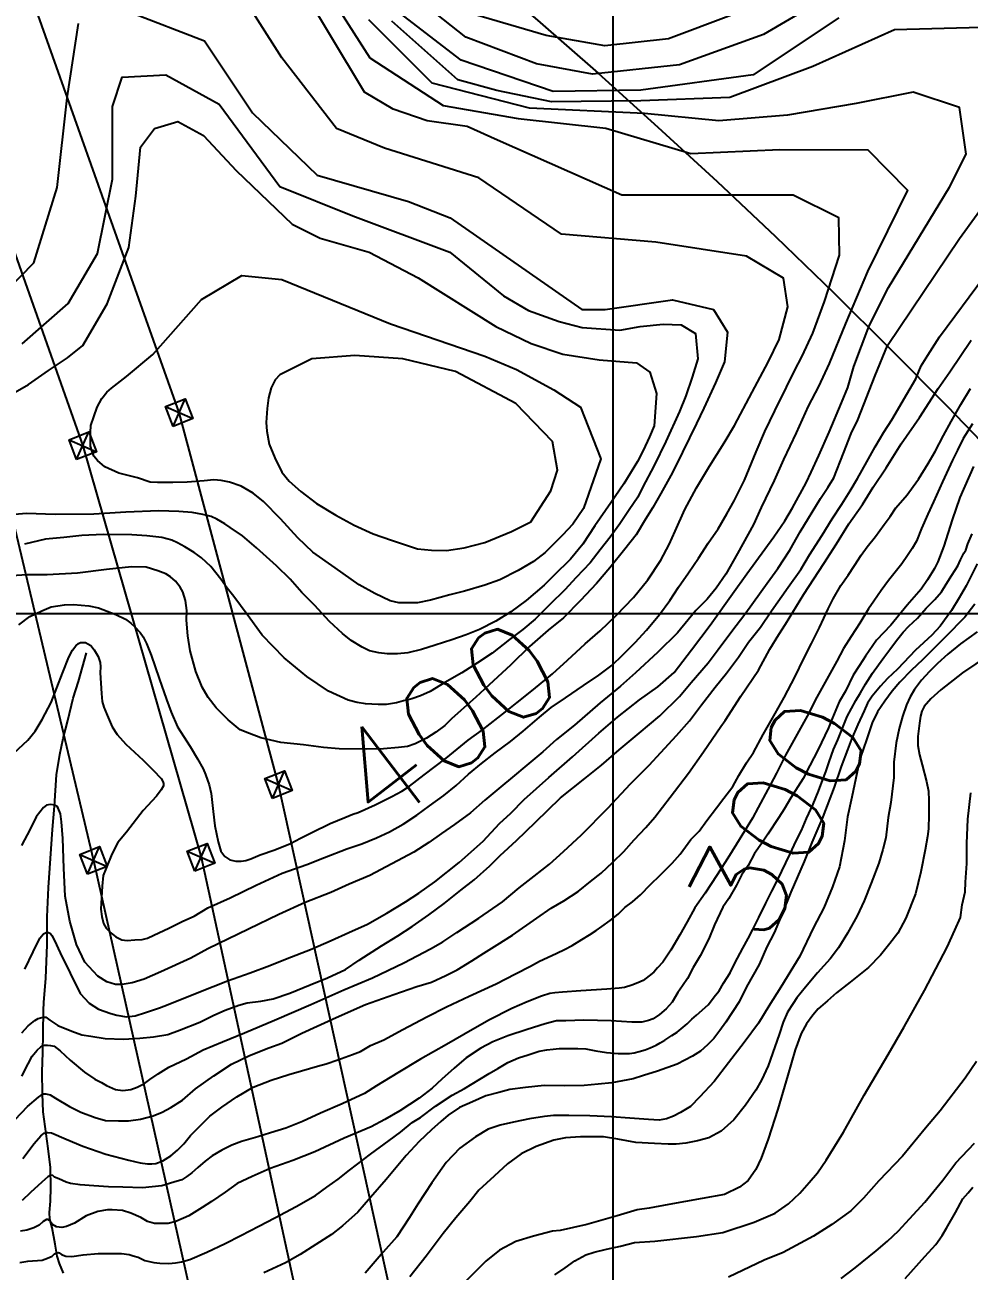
# Model space of a CAD drawing. Header units: millimetres. Extents: x 548366 to 1117317, y 7446967 to 14899125.
# Drawn here: x 556097 to 556519, y 7457121 to 7457678 of the extents above; entities that cross this region are included whole.
import ezdxf
from ezdxf.enums import TextEntityAlignment as Align

# ---------------------------------------------------------------- set-up
doc = ezdxf.new("R2010")
doc.units = ezdxf.units.MM
doc.header["$MEASUREMENT"] = 0
for name, color, linetype in [('CURVA_INTERMEDIÁRIA', 32, 'Continuous'), ('CURVA_MESTRA', 36, 'Continuous'), ('ENERGIA', 7, 'Continuous'), ('MALHA_TM', 8, 'Continuous'), ('RADIAIS', 222, 'Continuous'), ('RIO_PERMANENTE', 4, 'Continuous'), ('TXT_CURVA_MESTRA', 7, 'Continuous')]:
    doc.layers.add(name, color=color, linetype=linetype)
doc.styles.add('ROMANS', font='romans.shx')

# ---------------------------------------------------------------- blocks, each defined once
blk = doc.blocks.new('C10')
at = {"layer": 'ENERGIA', "color": 0, "linetype": 'Continuous'}
for p, q in [((-1.51, 1.5), (1.51, -1.5)), ((1.49, 1.5), (-1.49, -1.5))]:
    blk.add_line(p, q, dxfattribs=at)
blk.add_polyline3d([(-1.51, 1.5, 0), (1.49, 1.5, 0), (1.51, -1.5, 0), (-1.49, -1.5, 0), (-1.51, 1.5, 0)], dxfattribs=at)

msp = doc.modelspace()

# ---------------------------------------------------------------- linework, layer by layer
at = {"layer": 'CURVA_INTERMEDIÁRIA'}
for points, elevation in [([(556091.9, 7457352.5), (556098.19, 7457358.35), (556101.47, 7457362.42), (556104.57, 7457367.56), (556108.56, 7457375.26), (556113.66, 7457388.25), (556116.59, 7457395.52), (556118.19, 7457398.62), (556119.6, 7457400.48), (556120.93, 7457401.63), (556121.82, 7457402.07), (556122.71, 7457402.07), (556124.04, 7457401.98), (556125.1, 7457401.45), (556126.34, 7457400.74), (556127.85, 7457398.71), (556129.62, 7457395.69), (556130.6, 7457393.04), (556130.77, 7457391.18), (556130.51, 7457388.46), (556131.13, 7457379.24), (556131.4, 7457375.61), (556132.19, 7457373.13), (556133.7, 7457369.59), (556135.92, 7457364.36), (556138.13, 7457360.82), (556142.07, 7457356.54), (556149.78, 7457349.36), (556154.21, 7457344.85), (556157.85, 7457341.12), (556158.56, 7457339.88), (556158.91, 7457338.91), (556158.91, 7457337.85), (556157.85, 7457336.08), (556155.78, 7457333.25), (556149.84, 7457326.87), (556142.3, 7457317.13), (556138.49, 7457312.61), (556135.83, 7457307.3), (556133.17, 7457301.1), (556131.93, 7457297.73), (556131.4, 7457292.96), (556130.87, 7457282.69), (556131.23, 7457279.41), (556132.11, 7457276.4), (556133.18, 7457274.18), (556135.3, 7457272.15), (556137.61, 7457270.37), (556140.18, 7457269.05), (556142.66, 7457268.69), (556146.12, 7457268.96), (556149.31, 7457269.22), (556151.71, 7457269.84), (556154.63, 7457271.08), (556161.28, 7457274.27), (556167.49, 7457277.37), (556172.63, 7457279.67), (556178.71, 7457283.27), (556188.73, 7457287.88), (556200.35, 7457293.54), (556212.05, 7457298.86), (556223.04, 7457302.76), (556230.9, 7457305.81), (556241.01, 7457309.71), (556247.66, 7457311.92), (556254.22, 7457314.67), (556259.98, 7457317.33), (556266.1, 7457320.78), (556272.3, 7457324.86), (556277.98, 7457329.02), (556284.36, 7457333.54), (556289.9, 7457338.02), (556295.39, 7457343.16), (556301.25, 7457347.85), (556307.36, 7457352.64), (556314.19, 7457357.78), (556319.86, 7457362.29), (556327.08, 7457368.57), (556332.31, 7457372.91), (556338.78, 7457377.33), (556346.85, 7457382.74), (556353.68, 7457387.43), (556359.62, 7457391.95), (556364.32, 7457396.38), (556369.99, 7457401.96), (556374.98, 7457407.51), (556380.92, 7457414.59), (556385.44, 7457420.79), (556389.43, 7457426.73), (556393.9, 7457433.26), (556398.24, 7457439.82), (556402.68, 7457446.46), (556407.11, 7457452.84), (556411.01, 7457459.57), (556414.2, 7457465.33), (556418.83, 7457474.61), (556424.15, 7457487.28), (556428.05, 7457496.4), (556432.49, 7457505.62), (556437.74, 7457516.31), (556441.28, 7457523.58), (556444.65, 7457530.13), (556449.4, 7457540.47), (556454.7, 7457554.5), (556461.33, 7457575.36), (556461.15, 7457591.92), (556440.68, 7457602.15), (556363.93, 7457602.15), (556308.42, 7457626.68), (556294.86, 7457632.85), (556276.95, 7457635.41), (556261.6, 7457640.53), (556248.81, 7457648.2), (556202.76, 7457724.95)], 380), ([(556094.14, 7457409.97), (556099.02, 7457413.69), (556104.42, 7457416.25), (556108.59, 7457417.94), (556114.53, 7457418.91), (556118.61, 7457419.09), (556125.43, 7457418.47), (556129.87, 7457417.5), (556137.53, 7457414.55), (556141.87, 7457412.42), (556144.27, 7457410.74), (556146.13, 7457408.96), (556148.43, 7457406.57), (556149.85, 7457404.62), (556151.36, 7457401.61), (556153.4, 7457396.3), (556157.03, 7457385.85), (556160.23, 7457376.56), (556162.36, 7457370.89), (556165.2, 7457364.34), (556170.78, 7457355.57), (556174.1, 7457349.93), (556176.67, 7457345.51), (556177.73, 7457342.94), (556179.33, 7457338.42), (556180.21, 7457334.43), (556181.19, 7457326.37), (556181.83, 7457319.95), (556183.34, 7457312.86), (556184.58, 7457308.61), (556186.35, 7457306.3), (556188.65, 7457304.8), (556191.31, 7457304.27), (556193.71, 7457304.27), (556195.75, 7457304.53), (556197.96, 7457305.24), (556202.22, 7457307.01), (556208.69, 7457309.32), (556215.69, 7457312.15), (556220.13, 7457314.54), (556225.21, 7457317.07), (556233.55, 7457321.06), (556240.11, 7457323.8), (556243.56, 7457325.22), (556246.05, 7457325.93), (556253.58, 7457329.38), (556261.12, 7457333.19), (556265.55, 7457335.58), (556269.01, 7457337.71), (556275.53, 7457342.82), (556285.46, 7457350.26), (556295.21, 7457358.41), (556301.68, 7457363.02), (556311.96, 7457370.99), (556317.23, 7457375.22), (556324.5, 7457381.07), (556332.92, 7457387.97), (556339.66, 7457394.09), (556347.64, 7457401.44), (556354.32, 7457407.17), (556361.68, 7457414.26), (556369.22, 7457422.14), (556375.69, 7457430.11), (556381.45, 7457438.88), (556385.17, 7457445.88), (556387.87, 7457451.89), (556392.12, 7457461.55), (556397.44, 7457471.2), (556403.29, 7457480.95), (556409.8, 7457491.39), (556414.41, 7457499.1), (556422.39, 7457514.07), (556429.48, 7457527.44), (556434.45, 7457537.51), (556438.24, 7457552.17), (556436.34, 7457564.93), (556419.78, 7457574.78), (556379.27, 7457581.08), (556336.96, 7457584.68), (556300.05, 7457609.89), (556257.84, 7457623.18), (556236.34, 7457631.97), (556211.84, 7457663.58), (556190.44, 7457697.37)], 390), ([(556229.78, 7457697.26), (556251.16, 7457663.52), (556284.09, 7457642.19), (556317.66, 7457636.38), (556356.86, 7457632.08), (556394.87, 7457620.72), (556434.74, 7457622.51), (556474.12, 7457622.42), (556491.81, 7457604.32), (556473.97, 7457567.94), (556464.04, 7457544.7), (556456.71, 7457526.8), (556451.93, 7457516.58), (556447.42, 7457507.67), (556442.05, 7457495.8), (556436.32, 7457483.89), (556432.2, 7457474.52), (556426.35, 7457462.44), (556422.88, 7457454.85), (556415.75, 7457441.81), (556410.59, 7457432.53), (556406.15, 7457426.36), (556402.11, 7457421.39), (556397.14, 7457416.33), (556388.88, 7457406.39), (556380.16, 7457397.76), (556370.12, 7457388.48), (556363.41, 7457382.51), (556354.31, 7457375.01), (556342.77, 7457365.07), (556334.7, 7457358.7), (556328.6, 7457353.16), (556321.53, 7457347.19), (556315.05, 7457341.85), (556309.89, 7457337.44), (556302.76, 7457331.44), (556296.29, 7457325.81), (556289.16, 7457320.66), (556283.34, 7457316.53), (556277.56, 7457312.63), (556270.99, 7457308.22), (556261.14, 7457302.97), (556251.19, 7457297.81), (556242, 7457293.97), (556233.74, 7457290.13), (556222.24, 7457285.67), (556210.51, 7457280.33), (556196.9, 7457273.86), (556178.8, 7457264.95), (556171.15, 7457260.88), (556157.64, 7457254.69), (556150.22, 7457251.41), (556144.88, 7457249.82), (556140.47, 7457249.07), (556137.37, 7457249.07), (556133.52, 7457250.19), (556129.58, 7457252.82), (556123.67, 7457259.01), (556119.92, 7457266.88), (556117.01, 7457277.38), (556114.83, 7457288.6), (556114.26, 7457301.07), (556113.79, 7457314.29), (556113.3, 7457321.84), (556112.74, 7457325.31), (556111.8, 7457327.94), (556111.24, 7457328.59), (556110.2, 7457329.25), (556108.33, 7457329.62), (556106.54, 7457329.25), (556105.23, 7457328.22), (556101.85, 7457324.09), (556099.23, 7457318.56), (556095.28, 7457311.16)], 370), ([(556461.88, 7457694.27), (556427.44, 7457673.97), (556389.8, 7457660.5), (556350.83, 7457656.3), (556325.85, 7457660.84), (556294.13, 7457672.78), (556274.13, 7457688.57)], 330), ([(556442.42, 7457693.78), (556384.81, 7457672.02), (556356.43, 7457668.96), (556330.07, 7457673.51), (556298.56, 7457682.8)], 320), ([(556461.15, 7457681.46), (556422.78, 7457655.88), (556372.57, 7457649.13), (556333.31, 7457648.48), (556292.07, 7457662.46), (556264.43, 7457683.83)], 340), ([(556096.78, 7457255.93), (556100.63, 7457263.71), (556103.54, 7457269.8), (556105.13, 7457271.77), (556106.73, 7457272.43), (556107.48, 7457272.33), (556108.33, 7457271.86), (556108.89, 7457270.93), (556110.11, 7457268.77), (556112.65, 7457263.2), (556117.15, 7457254.1), (556121.56, 7457245.01), (556125.69, 7457240.69), (556129.82, 7457238.07), (556135.36, 7457236.1), (556137.96, 7457235.26), (556142.37, 7457234.61), (556146.21, 7457235.07), (556150.81, 7457236.57), (556157.1, 7457238.64), (556161.04, 7457240.04), (556174.64, 7457245.67), (556187.59, 7457250.73), (556197.63, 7457254.29), (556206.42, 7457257.55), (556214.21, 7457260.73), (556224.62, 7457264.77), (556233.91, 7457268.7), (556241.89, 7457272.36), (556250.15, 7457276.02), (556258.78, 7457280.89), (556267.22, 7457285.95), (556273.13, 7457289.89), (556280.32, 7457295.02), (556291.2, 7457303.64), (556301.9, 7457313.11), (556309.31, 7457320.99), (556314.33, 7457325.65), (556320.34, 7457331.84), (556331.31, 7457341.68), (556341.92, 7457350.87), (556353.65, 7457361.46), (556362.04, 7457368.66), (556371.89, 7457376.35), (556380.15, 7457382.26), (556387.37, 7457388.63), (556395.16, 7457398.76), (556403.54, 7457409.8), (556413.49, 7457423.86), (556419.87, 7457432.67), (556432, 7457449.25), (556436.88, 7457456.47), (556440.36, 7457462.28), (556446.55, 7457473.44), (556448.71, 7457478.22), (556452.11, 7457485.6), (556456.71, 7457496.11), (556462.36, 7457509.27), (556465.08, 7457516.12), (556467.89, 7457525.49), (556474.64, 7457543.64), (556483.39, 7457560.85), (556510.62, 7457605.69), (556518.06, 7457620.54), (556515.08, 7457641.34), (556494.41, 7457648.2), (556468.83, 7457643.08), (556438.13, 7457637.97), (556407.43, 7457635.41), (556374.18, 7457638.72), (556322.75, 7457640.99), (556279.14, 7457652.24), (556250.82, 7457680.52)], 360), ([(556095.65, 7457535.58), (556116.27, 7457553.6), (556129.33, 7457576.04), (556136.02, 7457609.21), (556136.02, 7457641.81), (556140.37, 7457654.86), (556159.93, 7457655.94), (556183.84, 7457642.9), (556211.01, 7457605.95), (556243.61, 7457592.91), (556287.08, 7457576.61), (556310.99, 7457557.05), (556322.23, 7457550.58), (556335.97, 7457545.62), (556346.27, 7457542.95), (556363.06, 7457541.81), (556372.22, 7457543.33), (556382.53, 7457544.48), (556390.54, 7457544.1), (556397.03, 7457540.28), (556397.98, 7457528.89), (556395.41, 7457520.65), (556392.66, 7457512.41), (556389.82, 7457505.33), (556383.76, 7457491.97), (556378.53, 7457481.16), (556373.21, 7457471.33), (556371.09, 7457466.99), (556367.25, 7457461.42), (556363.17, 7457455.04), (556358.83, 7457449.1), (556354.31, 7457443.52), (556349.78, 7457437.68), (556343.58, 7457431.03), (556338.53, 7457425.63), (556331.84, 7457419.08), (556325.19, 7457412.53), (556319.69, 7457407.83), (556313.75, 7457403.31), (556306.04, 7457397.29), (556299.48, 7457392.95), (556292.39, 7457388.43), (556284.76, 7457384.09), (556278.24, 7457380.14), (556273.89, 7457378.19), (556269.99, 7457376.77), (556266.27, 7457375.88), (556263.16, 7457375.09), (556258.64, 7457374.29), (556254.92, 7457374.29), (556249.33, 7457374.64), (556245.61, 7457375.18), (556241.53, 7457376.24), (556232.67, 7457380.31), (556223.09, 7457386.78), (556212.94, 7457395.24), (556203.1, 7457405.25), (556196.36, 7457414.55), (556190.4, 7457422.67), (556187.39, 7457426.39), (556184.55, 7457430.29), (556180.03, 7457435.96), (556175.86, 7457439.85), (556172.58, 7457442.24), (556168.41, 7457444.81), (556165.13, 7457446.67), (556162.56, 7457447.74), (556158.13, 7457449.06), (556151.41, 7457449.8), (556144.77, 7457450.24), (556131.91, 7457450.33), (556122.34, 7457449.89), (556114.27, 7457448.92), (556106.11, 7457448.21), (556096.72, 7457445.99)], 410), ([(556090.44, 7457512.79), (556098.52, 7457517.47), (556107.46, 7457523.74), (556115.87, 7457529.37), (556122.82, 7457534.81), (556133.63, 7457553.49), (556143.35, 7457578.71), (556146.49, 7457601.66), (556148.58, 7457623.57), (556154.84, 7457631.92), (556165.29, 7457635.05), (556176.77, 7457628.79), (556191.4, 7457613.14), (556216.46, 7457589.15), (556228.99, 7457582.89), (556250.93, 7457576.63), (556272.86, 7457565.15), (556307.59, 7457543.43), (556323.44, 7457535.73), (556337.58, 7457531.02), (556353.86, 7457528.46), (556370.58, 7457527.17), (556376.58, 7457522.89), (556379.58, 7457513.48), (556378.41, 7457498.94), (556376.37, 7457494.06), (556373.5, 7457487.89), (556370.95, 7457483), (556364.96, 7457473.04), (556359.1, 7457464.43), (556351.98, 7457454.23), (556346.55, 7457445.94), (556340.98, 7457439.37), (556333.64, 7457432.04), (556329.17, 7457427.68), (556321.19, 7457420.77), (556314.28, 7457415.78), (556307.58, 7457411.52), (556300.34, 7457407.91), (556294.39, 7457405.46), (556287.9, 7457403.23), (556280.45, 7457400.89), (556274.41, 7457398.82), (556268.24, 7457397.33), (556263.67, 7457396.9), (556258.99, 7457397.01), (556255.27, 7457397.33), (556251.12, 7457398.28), (556247.82, 7457399.88), (556242.92, 7457402.96), (556238.99, 7457406.04), (556233.14, 7457411.36), (556226.44, 7457418.69), (556220.87, 7457424.38), (556215.55, 7457430.34), (556209.49, 7457436.39), (556200.45, 7457444.37), (556194.28, 7457449.79), (556188.79, 7457453.54), (556186.34, 7457455.13), (556182.73, 7457457.15), (556180.28, 7457458.32), (556176.56, 7457459.28), (556171.77, 7457460.13), (556165.71, 7457460.55), (556156.88, 7457460.87), (556142.09, 7457460.34), (556127.73, 7457459.49), (556110.41, 7457459.28), (556097.65, 7457459.71), (556085.09, 7457458.75)], 420), ([(556095.56, 7457208), (556098.38, 7457213.53), (556100.07, 7457217), (556102.32, 7457219.71), (556104.01, 7457221.22), (556104.85, 7457221.78), (556105.6, 7457221.97), (556106.92, 7457221.97), (556108.33, 7457221.78), (556110.01, 7457221.4), (556112.64, 7457219.34), (556117.15, 7457215.21), (556123.53, 7457209.78), (556128.12, 7457206.68), (556131.1, 7457205.21), (556133.36, 7457203.81), (556137.48, 7457202.02), (556140.67, 7457201.65), (556144.24, 7457202.02), (556147.05, 7457203.15), (556150.43, 7457204.74), (556152.78, 7457206.52), (556156.44, 7457209.15), (556161.22, 7457212.06), (556169.2, 7457215.81), (556176.61, 7457219.84), (556185.34, 7457223.4), (556195.19, 7457227.43), (556208.59, 7457233.1), (556224.83, 7457240.04), (556239.56, 7457246.6), (556252.41, 7457252.04), (556266.39, 7457258.79), (556278.38, 7457265.06), (556283.92, 7457268.15), (556290.11, 7457272.28), (556300.06, 7457278.65), (556310.66, 7457285.97), (556318.07, 7457292.25), (556324.83, 7457297.5), (556331.68, 7457302.84), (556337.92, 7457308.56), (556345.99, 7457316.06), (556357.72, 7457327.96), (556367.94, 7457338.84), (556376.2, 7457347.18), (556381.49, 7457352.88), (556388.44, 7457360.39), (556394.25, 7457367.04), (556399.6, 7457374.17), (556405.8, 7457382.04), (556410.86, 7457388.32), (556416.15, 7457395.44), (556420.65, 7457402.19), (556426.1, 7457408.94), (556430.97, 7457416.16), (556438.48, 7457426.75), (556444.04, 7457434.7), (556447.99, 7457441.26), (556453.71, 7457450.08), (556458.12, 7457457.29), (556462.43, 7457463.95), (556466.19, 7457469.86), (556469.4, 7457475.46), (556473.62, 7457482.87), (556477.38, 7457489.62), (556481.22, 7457496.18), (556484.88, 7457501.62), (556491.56, 7457513.11), (556495.5, 7457519.96), (556498, 7457525.79), (556500.9, 7457530.52), (556506.22, 7457538.76), (556526.29, 7457565.84)], 340), ([(556092.46, 7457188.59), (556097.99, 7457194.48), (556102.97, 7457198.63), (556105, 7457200.1), (556106.29, 7457200.19), (556108.22, 7457199.73), (556110.52, 7457198.17), (556116.88, 7457194.48), (556121.91, 7457191.88), (556128.26, 7457189.48), (556132.87, 7457188.2), (556138.77, 7457188.01), (556143.19, 7457188.01), (556148.54, 7457188.84), (556154.34, 7457190.22), (556158.3, 7457191.97), (556162.17, 7457194), (556167.47, 7457197.26), (556173.18, 7457202.33), (556181.38, 7457208.22), (556189.3, 7457213.38), (556197.32, 7457217.24), (556205.98, 7457220.74), (556211.84, 7457222.73), (556220.78, 7457227.24), (556236.16, 7457234.33), (556249.34, 7457240.04), (556261.96, 7457244.55), (556272.28, 7457248.14), (556278.88, 7457250.03), (556285.24, 7457253.07), (556290.3, 7457255.56), (556296.94, 7457259.61), (556302.19, 7457263.11), (556308.27, 7457266.79), (556315, 7457271.12), (556326.01, 7457278.73), (556332.36, 7457283.15), (556338.08, 7457286.47), (556344.43, 7457290.7), (556349.96, 7457295.12), (556354.75, 7457298.8), (556359.91, 7457303.78), (556364.89, 7457308.56), (556369.59, 7457313.72), (556374.69, 7457319.32), (556378.74, 7457323.92), (556385.65, 7457332.85), (556393.85, 7457343.53), (556400.58, 7457353.11), (556408.26, 7457364.42), (556410.2, 7457367.18), (556417.2, 7457377.96), (556425.12, 7457389.65), (556430.19, 7457399.04), (556434.27, 7457405.65), (556437.31, 7457410.25), (556445.42, 7457423.6), (556454.35, 7457437.32), (556460.1, 7457446.14), (556465.54, 7457455.07), (556471.62, 7457463.72), (556476.5, 7457471.55), (556482.27, 7457480.09), (556489, 7457490.95), (556497.2, 7457502.73), (556505.58, 7457515.62), (556510.74, 7457523.08), (556520.33, 7457537.26)], 330), ([(556095.92, 7457171.14), (556100.99, 7457177.89), (556104.05, 7457181.42), (556105.57, 7457182.55), (556106.3, 7457182.87), (556107.18, 7457182.87), (556108.71, 7457182.71), (556115.31, 7457179.82), (556122.87, 7457176.68), (556133.15, 7457173.22), (556143.36, 7457170.49), (556148.51, 7457169.28), (556151.81, 7457168.8), (556153.74, 7457168.8), (556155.51, 7457168.96), (556158.57, 7457170.17), (556162.19, 7457172.42), (556165.16, 7457174.91), (556167.98, 7457177.8), (556170.96, 7457181.5), (556175.74, 7457186.3), (556179.68, 7457190.08), (556184.99, 7457194.17), (556191.75, 7457198.84), (556199.07, 7457203.1), (556207.12, 7457206.23), (556214.92, 7457208.72), (556220.63, 7457210.49), (556227.86, 7457212.45), (556231.72, 7457213.5), (556236.87, 7457215.27), (556243.46, 7457217.76), (556247, 7457219.13), (556251.59, 7457221.7), (556257.46, 7457224.35), (556265.99, 7457228.93), (556276.74, 7457234.6), (556285.59, 7457239.11), (556295.72, 7457243.85), (556307.79, 7457249.4), (556316.4, 7457253.82), (556323.2, 7457257.24), (556327.14, 7457259.49), (556330.76, 7457261.09), (556334.86, 7457263.1), (556338.4, 7457264.71), (556341.78, 7457266.48), (556346.13, 7457269.13), (556349.5, 7457271.22), (556352.48, 7457273.23), (556354.98, 7457275), (556358.84, 7457277.73), (556362.3, 7457280.55), (556365.4, 7457283.42), (556368.78, 7457286.08), (556372.32, 7457289.13), (556376.9, 7457293.71), (556381.08, 7457297.89), (556386.47, 7457303.28), (556390.1, 7457307.38), (556394.94, 7457313.95), (556398.56, 7457317.56), (556402.02, 7457322.47), (556406.36, 7457328.09), (556409.66, 7457332.43), (556413.68, 7457337.58), (556416.42, 7457342.56), (556419.82, 7457348.17), (556422.87, 7457352.76), (556427.22, 7457360.8), (556432.61, 7457370.2), (556436.63, 7457377.43), (556441.56, 7457386.82), (556445.34, 7457394.54), (556448.88, 7457401.61), (556452.5, 7457408.69), (556456.38, 7457417.11), (556458.56, 7457421.53), (556462.02, 7457427.56), (556465.31, 7457432.14), (556468.13, 7457436.4), (556471.03, 7457441.07), (556473.76, 7457444.84), (556477.49, 7457449.48), (556481.36, 7457454.79), (556484.01, 7457458.32), (556486.66, 7457462.26), (556491.65, 7457468.13), (556494.31, 7457471.75), (556496.8, 7457475.12), (556501.09, 7457482.09), (556504.23, 7457487.48), (556508.01, 7457494.63), (556511.31, 7457500.9), (556515.65, 7457508.46), (556520, 7457515.69)], 320), ([(556520.95, 7457499.79), (556516.69, 7457493.28), (556514.28, 7457488.13), (556512.02, 7457483.63), (556507.5, 7457473.92), (556503.4, 7457464.92), (556500.98, 7457459.46), (556498.09, 7457453.03), (556495.82, 7457447.34), (556493.89, 7457444.12), (556491.88, 7457440.91), (556489.23, 7457437.21), (556486.89, 7457434.24), (556483.27, 7457429.74), (556480.06, 7457425.24), (556476.84, 7457420.57), (556474.42, 7457417.04), (556470.54, 7457410.7), (556466.67, 7457404.68), (556463.22, 7457399.37), (556460.16, 7457393.67), (556456.46, 7457387), (556451.3, 7457377.54), (556446.95, 7457369.1), (556441.64, 7457359.62), (556437.28, 7457351.6), (556433.18, 7457343.56), (556429.32, 7457336.33), (556425.05, 7457328.21), (556422.48, 7457323.39), (556416.43, 7457313.68), (556412.24, 7457306.77), (556406.61, 7457298.17), (556401.3, 7457289.89), (556396.7, 7457283.32), (556393.16, 7457277.13), (556389.94, 7457271.26), (556385.92, 7457264.43), (556382.38, 7457259.05), (556380.03, 7457256.5), (556378.26, 7457254.57), (556376.16, 7457252.89), (556373.51, 7457250.88), (556371.1, 7457249.75), (556368.52, 7457248.79), (556365.22, 7457247.74), (556362.73, 7457247.42), (556357.34, 7457246.94), (556345.6, 7457246.14), (556337.47, 7457245.57), (556334.05, 7457245.38), (556331.79, 7457244.98), (556328.01, 7457243.78), (556321.66, 7457241.29), (556314.82, 7457238.31), (556304.53, 7457233.09), (556293.26, 7457226.66), (556285.58, 7457222.27), (556273.91, 7457215.6), (556263.7, 7457209.57), (556254.28, 7457203.7), (556248.77, 7457200.21), (556238.88, 7457195.71), (556229.15, 7457191.45), (556221.1, 7457187.83), (556213.66, 7457184.82), (556206.74, 7457182.73), (556201.11, 7457180.96), (556193.87, 7457178.87), (556189.53, 7457177.19), (556185.02, 7457174.94), (556180.68, 7457172.36), (556177.54, 7457170.03), (556174.32, 7457167.14), (556171.59, 7457164.73), (556169.34, 7457163.12), (556167.08, 7457161.68), (556163.55, 7457160.63), (556158.18, 7457158.91), (556149.49, 7457158.11), (556140.64, 7457158.35), (556134.29, 7457158.59), (556127.69, 7457158.91), (556121.66, 7457159.39), (556117.25, 7457160), (556115.38, 7457160.6), (556112, 7457162.13), (556110.17, 7457162.89), (556109.37, 7457163.61), (556108.65, 7457163.77), (556108.24, 7457163.61), (556107.12, 7457162.97), (556104.46, 7457160.64), (556099.39, 7457155.98), (556095.69, 7457152.44)], 310), ([(556094.65, 7457124.71), (556098.19, 7457125.35), (556104.62, 7457125.67), (556107.03, 7457126.56), (556109.04, 7457127.52), (556110.17, 7457128.57), (556111.06, 7457129.05), (556111.78, 7457129.21), (556112.26, 7457128.97), (556113.23, 7457128.24), (556115.16, 7457127.52), (556117.81, 7457127.36), (556122.88, 7457128.08), (556129.64, 7457128.73), (556134.36, 7457128.72), (556140.07, 7457128.72), (556143.53, 7457128.24), (556145.38, 7457127.6), (556147.55, 7457127.04), (556150.61, 7457125.59), (556154.63, 7457124.71), (556157.28, 7457124.38), (556161.23, 7457124.3), (556164.2, 7457124.55), (556167.02, 7457124.95), (556170.72, 7457126.07), (556178.28, 7457129.29), (556186.56, 7457133.14), (556193.53, 7457136.71), (556201.5, 7457140.89), (556208.74, 7457144.67), (556218.31, 7457149.81), (556226.92, 7457154.71), (556232.03, 7457158.31), (556237.02, 7457161.92), (556242.08, 7457165.94), (556251.58, 7457173.1), (556259.94, 7457179.2), (556264.93, 7457183.06), (556270.24, 7457187.32), (556273.89, 7457189.62), (556280.57, 7457194.69), (556288.05, 7457199.51), (556293.52, 7457202.56), (556300.44, 7457206.74), (556304.67, 7457209.28), (556308.45, 7457211.53), (556312.95, 7457214.18), (556317.78, 7457216.27), (556322.12, 7457217.64), (556326.95, 7457219.16), (556330.41, 7457219.89), (556333.22, 7457220.13), (556335.96, 7457220.45), (556338.53, 7457220.45), (556341.03, 7457220.45), (556344.24, 7457220.45), (556347.91, 7457220.21), (556352.41, 7457219.33), (556357.08, 7457218.69), (556362.31, 7457218.2), (556367.38, 7457218.2), (556369.55, 7457218.45), (556371.8, 7457219.09), (556374.45, 7457219.89), (556376.71, 7457220.78), (556379.36, 7457221.9), (556381.21, 7457222.95), (556383.22, 7457224.15), (556386.36, 7457226.16), (556388.69, 7457227.69), (556390.62, 7457229.21), (556393.2, 7457231.46), (556395.37, 7457233.47), (556397.41, 7457235.3), (556402.56, 7457239.96), (556405.94, 7457244.22), (556407.55, 7457246.15), (556409.56, 7457249.6), (556412.45, 7457254.26), (556413.98, 7457257.32), (556415.75, 7457260.77), (556418.16, 7457265.27), (556420.51, 7457269.68), (556422.68, 7457273.7), (556425.34, 7457279.08), (556428.47, 7457285.35), (556431.13, 7457290.74), (556433.86, 7457296.04), (556437.34, 7457303.5), (556439.43, 7457307.76), (556441.85, 7457313.07), (556444.34, 7457317.97), (556446.59, 7457323.35), (556449.57, 7457329.7), (556452.06, 7457335.57), (556453.93, 7457340.78), (556455.3, 7457344.16), (556456.83, 7457348.66), (556458.76, 7457354.12), (556460.61, 7457358.46), (556462.7, 7457363.77), (556464.87, 7457368.99), (556466.73, 7457372.51), (556468.74, 7457376.12), (556470.76, 7457379.58), (556473.01, 7457383.36), (556476.14, 7457388.26), (556478.8, 7457392.04), (556481.21, 7457395.25), (556483.87, 7457398.87), (556486.84, 7457402.97), (556489.94, 7457406.65), (556492.43, 7457409.38), (556496.29, 7457412.92), (556500.23, 7457417.34), (556504.01, 7457421.28), (556506.99, 7457424.73), (556509.16, 7457428.11), (556511.65, 7457432.13), (556514.31, 7457436.39), (556515.6, 7457439.04), (556517.04, 7457441.93), (556517.94, 7457443.37), (556518.82, 7457446.18), (556520.75, 7457450.68)], 290), ([(556523.01, 7457437.25), (556518.05, 7457427.33), (556514.98, 7457421.95), (556511.51, 7457416.41), (556506.5, 7457409.31), (556502.69, 7457405.34), (556495.41, 7457398.56), (556487.3, 7457390.13), (556482.91, 7457385.99), (556479.76, 7457382.43), (556476.04, 7457377.97), (556473.88, 7457374.83), (556472.37, 7457371.53), (556469.64, 7457365.41), (556466.74, 7457358.79), (556465, 7457354.08), (556462.19, 7457346.55), (556459.03, 7457337.3), (556453.9, 7457323.99), (556449.09, 7457312.49), (556445.6, 7457304), (556439.56, 7457290.35), (556435.26, 7457279.6), (556432.1, 7457272.09), (556428.87, 7457265.88), (556425.47, 7457258.03), (556419.76, 7457248.02), (556416.45, 7457241.32), (556410.54, 7457232.23), (556407.81, 7457228.5), (556405.16, 7457224.87), (556402.27, 7457222.05), (556399.2, 7457219.16), (556395.56, 7457216.93), (556388.69, 7457213.45), (556379.92, 7457210.23), (556373.73, 7457208.38), (556369.01, 7457206.81), (556364.29, 7457205.9), (556359.57, 7457205.07), (556353.36, 7457204.49), (556347.07, 7457203.91), (556338.21, 7457203.67), (556329.19, 7457203.83), (556320.83, 7457203), (556313.87, 7457202.09), (556309.01, 7457200.66), (556303.13, 7457199.25), (556297.17, 7457196.6), (556291.29, 7457194.04), (556286.24, 7457190.57), (556282.93, 7457187.76), (556278.79, 7457184.03), (556273.25, 7457178.74), (556267.45, 7457172.54), (556258.47, 7457161.8), (556251.6, 7457153.69), (556245.89, 7457147.16), (556239.02, 7457141.04), (556234.05, 7457137.23), (556227.07, 7457132.7), (556220.03, 7457128.24), (556213.5, 7457124.6), (556203.73, 7457120.05)], 280), ([(556521.9, 7457419.2), (556517.49, 7457413.43), (556508.78, 7457404.51), (556498.49, 7457394.23), (556493.62, 7457389.63), (556488.37, 7457384.28), (556484.91, 7457380.3), (556481.66, 7457375.79), (556478.4, 7457370.96), (556476.09, 7457366.03), (556473.47, 7457358.48), (556470.74, 7457350.71), (556469.27, 7457344.21), (556466.93, 7457332.78), (556465.04, 7457324.07), (556463.68, 7457313.37), (556461.47, 7457301.73), (556458.22, 7457292.71), (556454.32, 7457283.39), (556449.8, 7457274.58), (556443.61, 7457261.78), (556435.1, 7457247.83), (556429.83, 7457239.34), (556425.11, 7457231.78), (556418.81, 7457223.08), (556411.77, 7457213.95), (556405.37, 7457205.66), (556398.86, 7457198.84), (556394.66, 7457194.54), (556390.3, 7457191.85), (556387.15, 7457190.07), (556384, 7457188.91), (556380.64, 7457188.39), (556375.91, 7457188.7), (556367.62, 7457189.23), (556359.33, 7457189.86), (556349.67, 7457190.28), (556340.32, 7457190.38), (556333.44, 7457190.47), (556329.45, 7457190.05), (556322.73, 7457189), (556315.49, 7457187.53), (556309.5, 7457186.17), (556304.25, 7457184.28), (556298.48, 7457180.92), (556291.55, 7457175.78), (556285.46, 7457169.49), (556278.95, 7457160.36), (556272.65, 7457150.82), (556269.02, 7457144.76), (556263.25, 7457136.16), (556257.26, 7457129.24), (556249.07, 7457119.9)], 270), ([(556523.07, 7457406.82), (556515.51, 7457401.47), (556509.84, 7457396.75), (556505.33, 7457392.66), (556501.61, 7457389), (556498.04, 7457385.12), (556495, 7457381.03), (556493, 7457377.67), (556491.43, 7457374.21), (556489.54, 7457368.96), (556488.07, 7457363.61), (556486.81, 7457357.21), (556485.76, 7457348.5), (556485.65, 7457341.68), (556484.39, 7457330.47), (556483.24, 7457323.76), (556482.08, 7457314.63), (556480.82, 7457309.49), (556478.93, 7457303.3), (556475.57, 7457294.38), (556472.4, 7457286.43), (556469.25, 7457279.71), (556465.05, 7457271.95), (556460.96, 7457265.45), (556457.18, 7457260.52), (556451.62, 7457254.22), (556446.16, 7457247.82), (556442.34, 7457243.02), (556440.66, 7457240.5), (556438.14, 7457236.73), (556436.15, 7457232.22), (556434.47, 7457226.66), (556432.47, 7457221.1), (556429.53, 7457212.6), (556426.49, 7457206.2), (556423.93, 7457201.7), (556419.31, 7457195.09), (556414.17, 7457188.48), (556408.5, 7457183.44), (556402.94, 7457180.51), (556397.9, 7457179.04), (556392.65, 7457178.09), (556388.24, 7457177.57), (556384.77, 7457177.57), (556378.58, 7457177.88), (556370.28, 7457178.41), (556362.24, 7457179.87), (556355.73, 7457180.92), (556351.74, 7457180.92), (556345.44, 7457180.92), (556338.72, 7457180.4), (556333.57, 7457179.45), (556325.59, 7457176.62), (556318.98, 7457173.26), (556312.78, 7457168.75), (556306.8, 7457163.3), (556300.08, 7457157), (556296.05, 7457152), (556289.65, 7457144.65), (556284.08, 7457137.62), (556276.42, 7457127.55), (556269.17, 7457118.22)], 260), ([(556334, 7457119.16), (556338.62, 7457122.3), (556343.03, 7457125.45), (556347.85, 7457128.18), (556351.63, 7457129.33), (556357.09, 7457130.7), (556363.39, 7457132.06), (556369.69, 7457133.63), (556378.7, 7457134.3), (556397.39, 7457136.29), (556409.25, 7457138.08), (556423.22, 7457142.69), (556432.56, 7457146.68), (556438.65, 7457150.98), (556443.69, 7457155.7), (556447.78, 7457160.53), (556451.56, 7457164.83), (556455.49, 7457170.46), (556463.16, 7457182.95), (556472.4, 7457199.52), (556483.24, 7457217.66), (556490.28, 7457230.14), (556499.41, 7457246.41), (556509.64, 7457265.7), (556513, 7457273.35), (556515.52, 7457279.02), (556516.36, 7457284.68), (556517.62, 7457290.45), (556517.83, 7457294.86), (556518.36, 7457303.15), (556518.34, 7457312.13), (556518.87, 7457322.94), (556520.13, 7457334.79)], 240), ([(556522.65, 7457214.56), (556517.61, 7457207.11), (556506.38, 7457192.53), (556499.87, 7457184.77), (556489.52, 7457172.19), (556479.02, 7457161.28), (556472.09, 7457153.41), (556466.42, 7457147.85), (556458.02, 7457141.66), (556449.73, 7457136.52), (556436.23, 7457129.2), (556427.72, 7457125.74), (556411.66, 7457118.08)], 230), ([(556462.2, 7457117.54), (556468.39, 7457122.36), (556477.79, 7457129.9), (556482.93, 7457134.2), (556487.76, 7457138.81), (556492.8, 7457144.27), (556499.63, 7457151.72), (556507.61, 7457161.58), (556513.48, 7457169.24), (556521.83, 7457178.14)], 220), ([(556490.72, 7457117.52), (556499.63, 7457127.41), (556504.57, 7457132.68), (556507.29, 7457136.71), (556509.27, 7457140.01), (556513.26, 7457147), (556516.64, 7457153.1), (556518.95, 7457155.82), (556521.01, 7457158.37)], 210)]:
    msp.add_lwpolyline(points, dxfattribs=dict(at, elevation=elevation))
for points, elevation in [([(556302.76, 7457530.07), (556316.86, 7457524.15), (556333.52, 7457514.98), (556345.45, 7457507.27), (556354.57, 7457484.14), (556346.83, 7457462.04), (556342.04, 7457455.02), (556337.47, 7457450.03), (556329.7, 7457442.27), (556324.49, 7457438.33), (556317.58, 7457434.19), (556309.38, 7457430.04), (556302.68, 7457427.6), (556293.56, 7457424.94), (556287.07, 7457423.34), (556278.34, 7457420.9), (556272.49, 7457419.84), (556268.02, 7457419.73), (556264.19, 7457419.84), (556260.26, 7457420.69), (556253.45, 7457423.88), (556246.43, 7457427.81), (556235.68, 7457435.46), (556225.79, 7457442.48), (556219.01, 7457448.8), (556211.25, 7457457.31), (556203.69, 7457465.07), (556199.01, 7457468.89), (556193.59, 7457471.97), (556188.48, 7457473.68), (556184.65, 7457474.53), (556181.46, 7457474.74), (556177.1, 7457474.31), (556169.55, 7457473.78), (556163.06, 7457473.57), (556156.25, 7457473.57), (556152.95, 7457473.68), (556147.26, 7457475.66), (556138.86, 7457477.78), (556132.69, 7457480.55), (556129.39, 7457483.42), (556127.69, 7457485.44), (556126.94, 7457487.46), (556126.3, 7457489.9), (556126.2, 7457492.77), (556126.2, 7457495.96), (556126.41, 7457499.04), (556127.69, 7457502.97), (556129.18, 7457507.23), (556131.3, 7457511.16), (556133.54, 7457514.03), (556135.69, 7457515.8), (556142.39, 7457521), (556154.14, 7457530.88), (556175.88, 7457555.4), (556193.89, 7457566.2), (556211.89, 7457564.4), (556260.51, 7457544.6)], 430), ([(556323.22, 7457455.93), (556332.29, 7457469.82), (556335.14, 7457479.08), (556333, 7457491.9), (556316.6, 7457508.99), (556289.5, 7457523.24), (556265.97, 7457528.93), (556244.58, 7457530.36), (556225.32, 7457528.93), (556210.95, 7457521.83), (556208.82, 7457519.49), (556207.12, 7457515.88), (556205.95, 7457511.52), (556205.31, 7457506.63), (556204.89, 7457500.47), (556205.21, 7457496.55), (556206.17, 7457490.71), (556208.72, 7457484.65), (556211.81, 7457478.27), (556215.1, 7457474.23), (556220.32, 7457469.56), (556227.34, 7457464.13), (556235.96, 7457459.03), (556244.25, 7457454.46), (556252.74, 7457450.58), (556260.93, 7457447.82), (556272.52, 7457443.88), (556278.8, 7457443.35), (556285.61, 7457443.24), (556293.48, 7457444.31), (556302.63, 7457446.75), (556314.55, 7457451.75)], 440)]:
    msp.add_lwpolyline(points, close=True, dxfattribs=dict(at, elevation=elevation))
at = {"layer": 'CURVA_MESTRA'}
for points, elevation in [([(556143.92, 7457684.02), (556177.18, 7457671.23), (556198.74, 7457638.93), (556227.71, 7457611.06), (556268.48, 7457599.28), (556287.18, 7457591.92), (556346.03, 7457550.98), (556356.6, 7457550.97), (556386.65, 7457555.25), (556405.03, 7457550.98), (556411.28, 7457540.89), (556409.87, 7457527.55), (556405.97, 7457518.16), (556400.74, 7457506.82), (556397.37, 7457500), (556391.22, 7457487.16), (556386.7, 7457478.04), (556381.38, 7457468.74), (556377.83, 7457462.36), (556374.64, 7457457.22), (556370.36, 7457450.14), (556365.3, 7457443.77), (556358.56, 7457435.44), (556352.62, 7457428.44), (556345.44, 7457420.82), (556337.82, 7457413.12), (556331.03, 7457407.55), (556322.7, 7457400.28), (556314.28, 7457392.04), (556304.44, 7457383.01), (556298.59, 7457377.61), (556291.94, 7457371.58), (556287.82, 7457367.88), (556284.72, 7457364.96), (556280.73, 7457361.95), (556276.56, 7457359.29), (556273.63, 7457357.69), (556271.51, 7457356.63), (556268.14, 7457355.57), (556264.06, 7457355.04), (556257.32, 7457354.51), (556249.79, 7457354.24), (556237.55, 7457354.42), (556230.46, 7457355.13), (556221.55, 7457356.2), (556211.44, 7457357.35), (556202.49, 7457359.38), (556197.43, 7457361.25), (556193.27, 7457363.02), (556187.86, 7457367.45), (556182.45, 7457372.85), (556178.87, 7457377.41), (556176.21, 7457382.02), (556173.37, 7457389.1), (556170.89, 7457398.32), (556169.74, 7457405.05), (556169.19, 7457412.03), (556169.28, 7457416.37), (556168.75, 7457420.8), (556167.51, 7457424.7), (556166.35, 7457426.74), (556164.23, 7457429.48), (556162.01, 7457431.34), (556159.97, 7457432.67), (556156.34, 7457434.09), (556151.19, 7457435.68), (556144.54, 7457435.86), (556133.39, 7457434.71), (556120.36, 7457433.11), (556106.8, 7457432.32), (556097.93, 7457432.23), (556090.93, 7457431.78)], 400), ([(556083.13, 7457553.77), (556100.86, 7457571.86), (556111.38, 7457605.63), (556115.78, 7457645.64), (556120.89, 7457678.9)], 400), ([(556524.88, 7457677.06), (556485.98, 7457676.02), (556449.5, 7457659.66), (556412.32, 7457645.83), (556372.46, 7457644.25), (556332.46, 7457643.94), (556308.11, 7457649.01), (556290.67, 7457653.65), (556261.07, 7457679.95)], 350), ([(556095.48, 7457227.35), (556098.3, 7457230.54), (556101.3, 7457232.98), (556102.8, 7457233.82), (556104.96, 7457234.48), (556106.27, 7457234.48), (556108.05, 7457233.16), (556111.62, 7457230.73), (556117.91, 7457228.1), (556122.32, 7457226.6), (556126.45, 7457225.94), (556132.79, 7457224.92), (556140.95, 7457224.54), (556148.27, 7457225.01), (556154.37, 7457225.57), (556160.84, 7457226.7), (556166.1, 7457228.57), (556175.2, 7457232.23), (556181.39, 7457235.32), (556186.46, 7457237.57), (556192.65, 7457239.82), (556196.38, 7457240.81), (556202.39, 7457241.56), (556208.01, 7457242.68), (556215.43, 7457245.21), (556224.53, 7457248.96), (556232.32, 7457252.06), (556240.39, 7457255.81), (556246.39, 7457259.93), (556256.52, 7457266.31), (556263.73, 7457270.79), (556270.2, 7457275), (556277.61, 7457280.16), (556284.46, 7457285.22), (556291.97, 7457291.22), (556297.88, 7457295.82), (556304.92, 7457302.1), (556309.61, 7457306.69), (556316.87, 7457313.43), (556325.41, 7457321.69), (556336.58, 7457332.56), (556347.37, 7457341.19), (556354.97, 7457347.19), (556362.81, 7457354.01), (556371.81, 7457361.41), (556381.01, 7457369.29), (556389.83, 7457377.91), (556394.99, 7457384.1), (556402.62, 7457392.99), (556407.12, 7457398.9), (556412.75, 7457406.49), (556419.51, 7457415.3), (556429.1, 7457428.59), (556433.8, 7457435.15), (556439.24, 7457443.4), (556443.83, 7457451.47), (556452.96, 7457466.44), (556456.15, 7457471.32), (556458.87, 7457475.63), (556463.19, 7457486.69), (556466.56, 7457495.51), (556469.6, 7457501.57), (556477.29, 7457521.44), (556482.94, 7457534.81), (556515.08, 7457582.67), (556538.87, 7457615.35)], 350), ([(556521.41, 7457480.7), (556515.21, 7457466.96), (556511.81, 7457456.86), (556508.11, 7457445.12), (556505.46, 7457438.13), (556503.91, 7457435.17), (556500.77, 7457430.03), (556497.88, 7457425.85), (556491.68, 7457418.69), (556484.36, 7457409.77), (556478.01, 7457403.02), (556473, 7457395.96), (556470.34, 7457391.78), (556467.53, 7457387.44), (556464.07, 7457380.29), (556461.25, 7457375.47), (556458.27, 7457368.39), (556456.42, 7457363.89), (556451.66, 7457353.85), (556448.12, 7457347.02), (556445.15, 7457341.23), (556442.74, 7457337.53), (556439.6, 7457332.55), (556436.62, 7457327.41), (556434.29, 7457323.71), (556429.35, 7457316.32), (556426.62, 7457312.22), (556423.32, 7457307.64), (556420.59, 7457302.26), (556417.53, 7457297.92), (556415.36, 7457293.5), (556411.82, 7457287.55), (556409.24, 7457283.69), (556405.43, 7457275.66), (556402.86, 7457269.47), (556399.08, 7457261.92), (556395.86, 7457256.7), (556393.37, 7457251.71), (556391.11, 7457248.42), (556389.1, 7457245.45), (556386.51, 7457241.12), (556383.85, 7457238.23), (556380.8, 7457235.58), (556378.06, 7457233.73), (556375.89, 7457233.01), (556372.91, 7457232.2), (556368.49, 7457232.2), (556359.24, 7457232.85), (556346.93, 7457233.09), (556338.97, 7457232.85), (556334.81, 7457232.75), (556329.66, 7457231.46), (556321.62, 7457228.97), (556313.01, 7457226.08), (556306.34, 7457223.42), (556300.95, 7457220.53), (556294.35, 7457216.19), (556288.96, 7457211.61), (556283.44, 7457206.66), (556279.18, 7457202.72), (556273.31, 7457198.22), (556264.62, 7457192.59), (556257.95, 7457188.58), (556251.83, 7457185.44), (556239.8, 7457180.32), (556226.61, 7457174.14), (556216.79, 7457170.36), (556206.58, 7457166.66), (556198.53, 7457163.13), (556191.89, 7457159.95), (556186.42, 7457156.18), (556180.38, 7457151.92), (556176.2, 7457149.35), (556170.17, 7457145.57), (556164.46, 7457143.08), (556160.92, 7457142.19), (556158.5, 7457142.11), (556154.89, 7457142.11), (556151.75, 7457143), (556148.69, 7457144.76), (556144.28, 7457146.76), (556140.58, 7457147.97), (556135.92, 7457148.29), (556133.9, 7457148.29), (556129.56, 7457147.49), (556124.33, 7457145.56), (556119.02, 7457142.26), (556115.48, 7457140.81), (556113.39, 7457140.41), (556111.06, 7457140.57), (556109.29, 7457141.7), (556107.84, 7457143.47), (556107.12, 7457143.95), (556106.47, 7457143.95), (556105.03, 7457143.07), (556103.26, 7457141.38), (556100.84, 7457140.25), (556097.79, 7457139.13), (556094.97, 7457138.65)], 300), ([(556528.43, 7457396.49), (556516.46, 7457388.42), (556506.81, 7457380.86), (556502.29, 7457376.77), (556499.35, 7457373.41), (556498.3, 7457371.32), (556497.67, 7457369.11), (556497.15, 7457365.97), (556496.4, 7457360), (556496.4, 7457355.91), (556497.23, 7457351.71), (556498.39, 7457347.3), (556500.38, 7457339.86), (556501.22, 7457335.55), (556501.33, 7457331.36), (556501.33, 7457324.96), (556501.22, 7457318.66), (556500.8, 7457315.21), (556499.75, 7457309.23), (556497.86, 7457299.37), (556495.34, 7457289.61), (556491.04, 7457278.7), (556487.57, 7457271.99), (556483.9, 7457267.37), (556479.77, 7457262.14), (556474.31, 7457256.68), (556466.12, 7457250.07), (556460.03, 7457245.35), (556456.04, 7457241.78), (556451.84, 7457238.11), (556449.42, 7457235.28), (556446.7, 7457231.5), (556444.18, 7457227.1), (556441.55, 7457219.75), (556438.26, 7457208.55), (556433.85, 7457193.23), (556429.44, 7457179.91), (556426.39, 7457171.3), (556423.98, 7457166.27), (556420.49, 7457161.35), (556416.71, 7457158.31), (556409.88, 7457155.16), (556399.91, 7457153.37), (556385.1, 7457150.65), (556376.18, 7457148.97), (556370.87, 7457148.22), (556361.84, 7457145.59), (556348.4, 7457141.61), (556336.43, 7457138.98), (556333.02, 7457138.65), (556324.42, 7457136.45), (556316.54, 7457134.14), (556309.3, 7457130.26), (556303.1, 7457125.22), (556291.87, 7457114)], 250)]:
    msp.add_lwpolyline(points, dxfattribs=dict(at, elevation=elevation))
at = {"layer": 'ENERGIA', "color": 8, "ltscale": 0.5}
for points in [[(556359.69, 7456662.41), (556210.33, 7457338.46), (556165.91, 7457504.87), (556082.93, 7457738.31), (555722.95, 7458728.87), (555482.81, 7459322.31), (555215.33, 7459981.03)], [(555172.41, 7459975.54), (555442.75, 7459306.4), (555682.88, 7458712.96), (556036.96, 7457732.65), (556122.75, 7457490.04), (556175.68, 7457305.96), (556318.68, 7456649.7)], [(555134.3, 7459941.92), (555412.33, 7459270.22), (555635.98, 7458712.91), (555985.35, 7457752.08), (556083.63, 7457489.59), (556127.59, 7457304.55), (556276.96, 7456639.1)]]:
    msp.add_lwpolyline(points, dxfattribs=at)
at = {"layer": 'MALHA_TM'}
for points in [[(556360, 7460415), (556360, 7450410)], [(549360, 7457415), (559365, 7457415)]]:
    msp.add_lwpolyline(points, dxfattribs=at)
at = {"layer": 'RADIAIS', "linetype": 'Continuous', "ltscale": 2.5}
for radius in [4998.2, 3998.56, 2998.91, 1999.28]:
    msp.add_circle((554363.71, 7455412.75), radius, dxfattribs=at)
at = {"layer": 'RIO_PERMANENTE', "ltscale": 10, "flags": 128}
msp.add_lwpolyline([(556114.13, 7457119.86), (556112.35, 7457124.19), (556111.33, 7457127.53), (556110.41, 7457132.9), (556109.11, 7457140.13), (556107.99, 7457144.11), (556107.81, 7457147.08), (556108.37, 7457152.08), (556108.55, 7457158.2), (556108.27, 7457167.25), (556107.25, 7457175.68), (556105.95, 7457185.5), (556105.03, 7457192.02), (556104.75, 7457200.18), (556104.56, 7457210), (556104.93, 7457218.58), (556105.12, 7457227.29), (556105.21, 7457237.57), (556105.4, 7457241), (556106.23, 7457251.91), (556106.79, 7457266.83), (556106.88, 7457279.34), (556107.44, 7457292.47), (556108.27, 7457305.45), (556109.3, 7457318.39), (556110.13, 7457328.86), (556110.97, 7457342.85), (556112.55, 7457351.98), (556113.94, 7457359.12), (556116.16, 7457367.18), (556118.48, 7457377.09), (556120.9, 7457384.57), (556124.51, 7457397.36)], dxfattribs=at)

# ---------------------------------------------------------------- block references
at = {"layer": 'ENERGIA', "ltscale": 0.3, "xscale": 3.168000000251593, "yscale": 3.168000001460314, "zscale": 3.168, "rotation": 111.106678397642}
for p in [(556165.91, 7457504.87), (556122.75, 7457490.04), (556210.33, 7457338.46), (556127.59, 7457304.55), (556175.68, 7457305.96)]:
    msp.add_blockref('C10', p, dxfattribs=at)

# ---------------------------------------------------------------- texts
at = {"layer": 'TXT_CURVA_MESTRA', "ltscale": 4, "style": 'ROMANS'}
for s, rotation, p in [('400', 37.3816, (556285.23, 7457366.16)), ('300', 62.7269, (556433.92, 7457323.5))]:
    msp.add_text(s, height=42.5, rotation=rotation, dxfattribs=at).set_placement(p, align=Align.MIDDLE)

doc.saveas('drawing.dxf')
